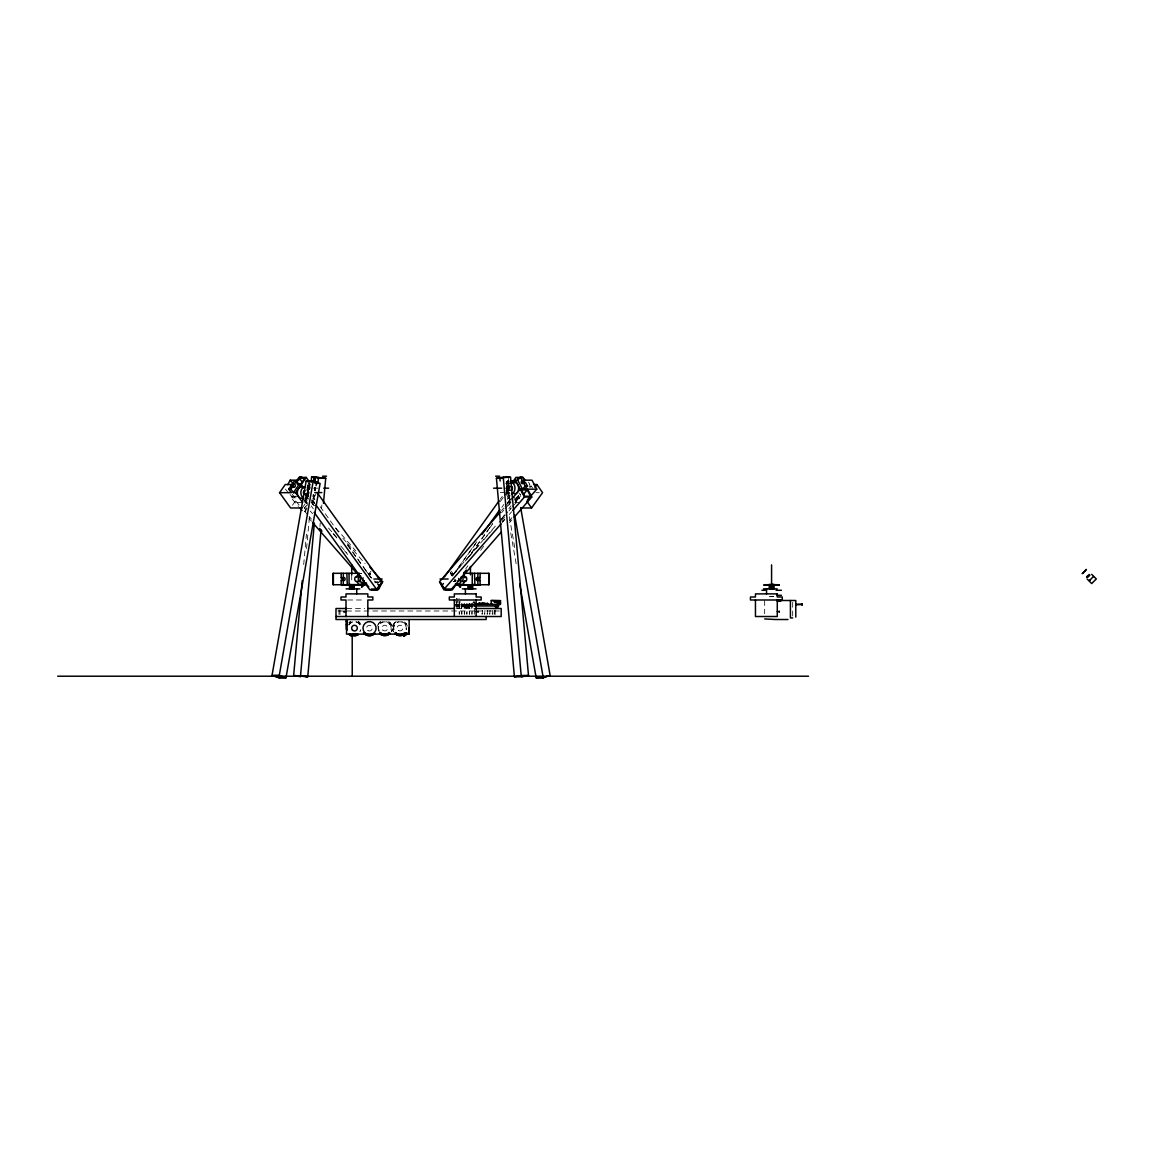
<?xml version="1.0" encoding="UTF-8"?>
<svg xmlns="http://www.w3.org/2000/svg" width="1154" height="1154" viewBox="0 0 1154 1154"><rect width="100%" height="100%" fill="white"/><g stroke="black" fill="none" stroke-linecap="round" stroke-linejoin="round"><path stroke-width="0.75" stroke-dasharray="5 3.75" d="M306.502 502.062L305.031 502.221L306.502 502.062L308.753 494.907M305.709 502.783L305.998 501.009L305.94 502.827M508.842 492.859C509.491 495.556 506.015 489.166 510.573 498.124M509.26 490.681C503.447 488.344 509.679 501.601 509.13 497.893C506.967 497.331 510.76 496.148 509.102 498.542M506.592 486.469C508.784 486.166 504.716 483.714 506.822 478.65M506.952 486.469L507.183 478.65M315.071 487.464L314.479 490.594L315.359 487.695M509.159 489.974L507.616 490.306L506.794 487.695A2.697 1.846 -90 0 1 509.39 485.69M308.782 493.422L308.089 494.792L305.262 494.792M508.005 490.45L508.481 485.949M305.392 502.033L305.954 493.422M309.229 489.584L309.777 483.064M309.589 489.584L310.137 483.064M467.788 604.393L471.409 604.105L471.553 607.264L469.851 607.264L469.851 606.095M303.69 564.594L306.445 534.187M306.56 548.626L309.474 516.444M319.932 526.44L320.264 522.863M321.562 508.553L321.879 504.976M516.401 501.86C514.843 499.018 517.713 507.356 514.756 499.206M308.392 494.907L305.651 502.019L305.998 501.009M309.416 483.237L309.07 484.074L308.926 483.237M529.008 485.877L531.1 486.195A1.5 1.067 -90 0 1 529.311 486.844M306.603 493.566L306.863 494.59A2.207 1.558 -90 0 0 308.738 493.696M314.479 488.618L314.451 487.652M315.215 488.358L314.35 490.205M314.624 490.118L314.811 487.507M313.383 497.576L313.47 496.898M314.537 490.306L315.388 489.08A2.697 1.846 -90 0 0 315.532 487.695M314.407 495.023L313.022 498.73L314.047 495.023M307.166 492.412C307.469 494.72 308.017 490.363 307.108 492.7M507.875 487.652L508.265 489.339M468.986 604.105L470.284 604.105M307.325 487.334L308.219 484.478M306.776 490.19L309.027 483.05M308.608 494.287L305.695 498.081M509.174 488.632L507.673 488.618M457.128 598.392L456.811 607.408L456.494 598.392M459.667 606.773L459.667 598.392M461.485 603.629L461.802 614.303L462.119 603.629M464.023 603.629L464.341 614.303L464.658 603.629M459.566 603.629L459.263 614.303L459.047 598.392M466.577 603.629L466.88 614.303L467.197 603.629M469.115 603.629L469.433 614.303L469.75 603.629M471.654 603.629L471.972 614.303L472.289 603.629M474.51 614.303L474.51 602.994M482.459 610.322L482.141 614.303L481.824 610.322M484.997 610.322L484.68 614.303L484.363 610.322M487.536 610.322L487.233 614.303L486.916 610.322M490.089 610.322L489.772 614.303L489.455 610.322M492.628 610.322L492.311 614.303L491.993 610.322M369.367 575.529L369.453 574.678L369.713 575.529M370.722 574L369.713 573.769L370.722 573.495M312.72 500.374A1.5 1.024 -90 0 0 313.585 502.077L311.868 505.697L314.061 505.697L311.364 502.61L316.167 493.623M515.506 499.134L516.112 499.985L516.372 499.134M515.867 499.134L515.766 499.985M309.272 483.237L309.517 484.089L309.777 483.237M306.401 498.095L306.401 497.085M307.815 493.407L308.046 492.268M452.195 573.278C452.483 575.096 451.041 572.485 452.079 574.259M314.739 489.354L314.854 490.623M313.268 496.985L313.383 497.893M508.467 490.854L508.611 490.839A2.697 1.846 -90 0 0 509.073 490.681C504.009 491.027 509.044 483.641 508.568 486.974M292.467 505.264L296.246 499.841L292.25 494.273M302.261 507.976L306.978 501.197M306.07 510.313L304.396 507.976L307.224 503.909M307.065 508.207L304.786 511.482L306.906 511.482M509.145 495.701L509.217 495.008M508.928 497.792L508.698 496.898M500.172 499.336L502.278 496.422M506.476 490.565L509.635 486.18M500.331 501.514L503.476 497.129M504.529 495.672L508.741 489.815M453.652 573.956L476.775 541.774M507.255 499.336L509.361 496.422M452.382 576.134L476.559 542.481M501.788 507.371L503.894 504.442M508.092 498.586L510.198 495.672M466.461 559.892L492.744 523.325M507.457 502.841L510.602 498.456M471.51 553.3L488.315 529.888M489.368 528.417L492.527 524.031M507.241 503.548L510.4 499.163M465.812 568.677L467.918 565.748M501.557 518.925L504.702 514.54M508.914 508.683L511.02 505.769M515.218 499.913L519.43 494.056M480.684 550.371L483.843 545.972M501.701 521.103L504.861 516.718M509.073 510.861L511.164 507.948L506.505 513.314M515.376 502.091L520.627 494.777M507.818 487.392L508.149 487.031M455.109 579.842L454.921 581.227L456.018 580.534M506.058 490.94L509.578 486.901M501.528 510.631L503.865 507.948M505.034 506.606L510.89 499.898M501.514 512.751L503.851 510.068M505.019 508.726L510.876 502.019M505.986 493.623L510.789 502.61L508.092 505.697L510.284 505.697L508.568 502.077A1.5 1.024 -90 0 0 509.361 499.999A1.5 1.024 -90 0 0 507.789 499.408M515.333 499.927L521.19 493.191M455.022 572.341L467.889 557.584M469.058 556.242L497.143 524.046M501.817 518.68L505.337 514.655M512.347 506.606L516.328 502.697M453.536 574.476L460.561 566.426M465.235 561.06L467.572 558.377M468.755 557.036L474.597 550.328M475.765 548.987L479.285 544.962M483.959 539.596L492.152 530.205M499.177 522.156L505.019 515.434M502.538 521.752L504.889 519.069M502.235 522.531L504.572 519.848M509.26 514.482L511.597 511.799M509.563 520.411L511.9 517.728M509.549 522.531L511.886 519.848M455.989 580.159L454.373 580.765M368.804 573.74L371.083 571.216M455.412 580.101L455.585 580.101A2.207 1.5 -90 0 1 454.402 581.241M308.782 486.122L309.128 485.127L309.128 486.122M308.94 487.954L308.406 487.017L308.32 487.998M306.762 497.085L306.762 498.095M305.781 499.134L306.748 499.48L305.781 499.841M509.361 498.658L508.525 498.629M307.642 493.595L307.959 491.979M452.959 574.692L452.786 575.529M312.994 494.907L313.917 495.354L313.008 495.701M314.667 489.931L315.028 488.358A2.207 1.5 -90 0 0 315.013 487.781M507.414 489.354L507.068 489.657A2.51 1.702 -90 0 0 506.779 493.162M508.149 493.652L508.481 492.859M508.9 494.806L508.25 495.484L509.058 495.773M508.698 495.773L508.539 494.806M508.726 490.666L509.174 490.32A2.207 1.5 -90 0 1 508.755 490.335L507.024 488.95M370.405 573.249L370.434 574.259M454.546 580.231L455.585 580.101M308.767 487.017L308.58 487.954L308.406 487.017M306.387 498.99L306.387 499.985M307.815 493.595L306.589 493.393M308.983 493.277L307.036 493.768A5.611 3.823 -90 0 1 306.055 493.45M313.614 494.806L313.628 495.802M313.268 495.802L313.253 494.806M507.616 480.497L507.601 481.478M507.976 480.497L507.962 481.478M507.847 482.473L508.207 483.411L508.034 482.444M506.635 481.867L508.928 481.059M506.202 482.271L508.943 481.305M310.037 487.132L309.921 488.907M509.102 490.666L506.894 490.262M507.399 485.618L509.26 486.022L508.121 479.675M370.073 574.259L370.059 573.249M454.229 580.895L455.585 581.198M306.243 494.907L307.743 495.254L305.839 494.489M306.041 499.985L306.041 498.99M307.267 489.931L307.267 489.844A2.697 1.919 -90 0 1 308.608 490.681A2.697 1.919 -90 0 0 307.44 489.844L308.291 489.96M307.397 495.254L308.262 495.181M455.152 581.27L454.402 580.895M451.733 574.259L451.921 573.336M453.06 574.678L452.44 575.529M508.669 487.998L508.337 489.051L508.698 487.435M509.188 488.257L508.034 488.373L509.174 487.969M313.96 488.185L315.172 488.041M349.085 622.771L349.128 622.771A7.559 7.559 0 0 1 350.701 621.573M359.673 622.771L359.817 622.771A7.559 7.559 0 0 0 358.259 621.573M508.726 488.027L508.337 489.051M307.656 492.599L309.272 492.585M308.522 493.898L305.695 493.898L306.791 494.662A2.207 1.558 -90 0 0 308.724 493.162M306.07 493.883L307.224 495.153L305.738 493.854M305.219 502.682L306.171 502.697M506.274 483.237L509.116 483.237M505.596 483.483L509.13 483.483M506.952 486.815L509.88 486.815M509.909 488.041L506.981 488.041L509.419 488.33M313.801 488.185L317.985 488.185M504.168 488.185L510.76 488.185M506.664 488.503L509.592 488.503M509.693 489.08L506.765 489.08A2.697 1.846 -90 0 1 507.183 486.166A2.697 1.846 -90 0 1 509.202 485.69M507.486 489.931L508.366 490.335M507.298 490.623L507.443 490.32M500.331 492.599L509.188 492.599M535.889 492.671L539.235 492.671M305.363 493.623L308.81 493.623M305.031 494.402L308.58 494.402A2.697 1.919 -90 0 1 307.195 495.254M291.529 496.249L297.371 496.249M296.232 497.042L290.375 497.042L298.569 506.433M516.011 497.836L519.545 497.836L518.175 496.739M508.308 498.196L508.64 498.701M509.909 499.841L512.102 499.841M514.222 499.841L517.569 499.841M297.112 502.61L307.454 502.61M311.364 502.61L313.643 502.61M508.525 502.61L510.789 502.61M514.698 502.61L519.877 502.61M304.396 507.976L306.589 507.976M375.324 581.731L378.252 581.731M378.57 582.525L375.641 582.525L366.28 571.793M374.819 582.727L378.353 582.727M769.704 596.488L773.613 596.488M769.704 596.647L773.613 596.647M347.686 599.993L364.476 599.993M474.611 601.811L473.313 601.811L473.313 602.749M455.541 601.898L460.634 601.898L460.634 604.393M475.722 602.749L472.967 602.749L472.967 604.393M455.441 604.393L475.304 604.393M455.441 605.994L475.318 605.994M463.648 606.643L462.552 605.994M466.216 606.499L468.409 605.994M474.453 606.6L474.438 604.393M469.808 606.687L471.611 606.687M346.763 608.504L364.722 608.504M456.292 608.504L475.318 608.504M337.79 611L499.379 611M494.547 613.683L494.547 610.322M515.65 502.062L516.516 502.019M454.056 581.327L454.488 581.63A2.697 1.846 -90 0 1 453.666 581.428L454.027 581.443M508.366 486.959L509.202 487.724M516.458 498.081L517.497 498.211A5.611 3.967 -90 0 0 520.843 495.196M454.575 581.775L453.652 581.443M307.238 490.407L308.796 490.984M308.089 494.792L305.853 493.71M516.026 499.971L516.011 499.134M516.069 502.004L514.208 496.335M455.224 580.26L454.431 579.813M509.448 493.205L507.529 490.118L507.356 487.219A5.611 3.823 -90 0 1 508.928 483.598M451.07 571.216L453.349 573.74M305.406 493.191L314.768 503.923M335.843 528.07L355.735 550.876M305.435 495.311L310.109 500.677M311.277 502.019L314.797 506.043M342.868 538.254L346.388 542.279M347.556 543.621L365.111 563.743M303.949 499.898L307.454 503.923M328.515 528.07L332.035 532.095M333.203 533.437L337.877 538.803M365.962 570.999L369.482 575.024M304.252 500.677L310.109 507.385M333.506 534.23L337.026 538.254M310.253 511.02L312.59 513.703M340.675 545.9L346.517 552.607M344.498 550.703L349.172 556.084M285.37 489.166L288.889 493.191M290.072 494.547L299.723 505.654M304.396 511.02L307.902 515.045M309.084 516.386L311.421 519.069M309.099 518.507L311.436 521.19M312.792 496.422L314.898 499.336M320.148 506.664L340.127 534.461M347.484 544.688L362.197 565.171M363.25 566.643L371.66 578.342M347.7 545.409L371.876 579.063M312.604 499.913L314.696 502.841M312.806 500.62L314.912 503.548M311.133 505.769L313.239 508.683M528.503 482.112L529.801 484.334A1.5 1.067 -90 0 0 529.325 484.723M531.128 485.877L532.643 488.07M507.659 489.931L506.938 488.358A2.207 1.5 -90 0 1 509.058 486.137M306.272 494.128L305.882 493.147M306.142 497.836L306.401 498.297A2.51 1.774 -90 0 0 307.195 498.932M450.478 572.557L452.065 575.759M450.118 572.557L451.704 575.759M508.193 478.088L509.332 484.435M507.255 490.262L508.683 498.196M518.478 495.196L519.098 498.73M509.347 516.804L514.929 548.597M510.732 532.946L516.328 564.739M506.894 489.152L506.765 488.402M516.718 497.143L516.978 500.403M516.357 497.143L516.631 500.403M307.613 490.825L307.714 494.388M307.252 488.863L307.252 489.152A5.611 3.823 -90 0 0 308.825 492.772M792.683 602.244L792.683 616.178M764.655 600.498L764.655 613.755M495.167 610.004L495.167 614.505M494.172 610.004L494.172 614.505M473.068 604.393L473.068 605.994M472.664 605.994L472.664 604.393L472.433 605.994M471.914 604.393L471.914 605.994M471.164 604.105L471.308 605.994M470.904 604.393L471.048 606.687M470.5 604.393L470.356 606.687M470.096 604.393L470.096 605.994M468.899 605.994L467.759 606.889L461.903 605.994M468.712 605.994L468.712 607.379L463.85 607.595L463.547 604.393M467.918 605.994L467.918 607.379M467.341 604.393L467.341 605.994M466.937 604.393L466.937 605.994M466.432 604.393L466.548 606.499M466.115 605.994L466.115 607.379M465.177 604.393L465.322 607.379M464.269 604.393L464.269 605.994M463.879 604.393L463.879 605.994M462.639 604.393L462.639 605.994M462.264 604.393L462.264 605.994M458.802 604.393L458.802 605.994M458.513 604.393L458.513 605.994M458.109 604.393L457.979 608.504M457.547 604.393L457.547 605.994M457.272 604.393L457.272 605.994M456.364 604.393L456.364 605.994M455.888 604.393L455.888 605.994M351.71 574.865L351.71 583.203M339.997 610.004L339.997 614.505M339.002 610.004L339.002 614.505M360.019 631.411A6.578 6.578 0 0 0 360.683 629.824A6.289 6.289 0 0 1 359.933 631.267M348.638 624.833A6.578 6.578 0 0 1 352.619 621.775M356.023 621.775A6.578 6.578 0 0 1 360.668 626.42A6.289 6.289 0 0 0 349.027 624.978M348.984 622.785A7.559 7.559 0 0 1 350.542 621.573M358.101 621.573A7.559 7.559 0 0 1 360.87 624.343M388.581 621.516A7.559 7.559 0 0 1 391.35 631.844A7.559 7.559 0 0 0 388.436 621.516M377.502 626.117A7.559 7.559 0 0 1 381.022 621.516M378.959 631.353A6.578 6.578 0 0 1 382.955 621.717M386.359 621.717A6.578 6.578 0 0 1 391.004 629.767M379.363 631.209A6.289 6.289 0 0 1 383.979 621.833A6.289 6.289 0 0 1 390.889 629.695M378.108 624.3A7.559 7.559 0 0 1 380.878 621.53M396.197 621.516A7.559 7.559 0 0 0 393.442 631.844A7.559 7.559 0 0 1 396.255 621.516M407.29 626.103A7.559 7.559 0 0 0 403.756 621.516A7.559 7.559 0 0 1 406.583 624.271M393.788 629.767A6.578 6.578 0 0 1 398.433 621.703M401.837 621.703A6.578 6.578 0 0 1 406.482 629.752M393.903 629.695A6.289 6.289 0 0 1 399.976 621.775A6.289 6.289 0 0 1 406.064 629.68M519.3 498.297A2.51 1.774 -90 0 1 516.516 497.749M520.843 494.878A2.279 1.616 -90 0 1 519.3 493.176M309.575 483.598A5.611 3.823 -90 0 1 310.311 484.593M313.109 499.393A1.5 1.024 -90 0 1 314.552 499.682M307.209 487.68A5.611 3.823 -90 0 1 307.902 484.954M308.58 483.887A5.611 3.823 -90 0 1 309.416 483.093M315.085 489.657A2.51 1.702 -90 0 1 315.619 490.695M307.18 485.921A2.279 1.558 -90 0 1 308.796 489.08M308.594 489.584A2.279 1.558 -90 0 1 307.152 490.436M360.726 573.423A5.611 3.823 -90 0 1 361.721 573.538M507.125 488.358A2.207 1.5 -90 0 1 509.246 486.137M509.303 489.931A2.207 1.5 -90 0 1 508.568 490.335M509.174 493.595A2.51 1.702 -90 0 1 507.919 494.114M455.873 580.866A2.697 1.846 -90 0 1 455.498 581.327M308.738 494.503A2.697 1.919 -90 0 1 306.877 495.153M308.738 492.022A2.207 1.558 -90 0 0 307.267 490.349L307.44 490.349A2.207 1.558 -90 0 1 308.767 491.489M305.81 495.845A2.51 1.774 -90 0 1 305.81 497.143M306.964 487.868A5.611 3.967 -90 0 1 308.695 491.388M306.084 506.346A1.5 1.067 -90 0 1 307.382 505.264M360.639 573.423A5.611 3.967 -90 0 1 361.664 573.682M508.741 485.459L507.904 485.459L508.741 485.459M382.811 630.084A2.842 2.842 0 0 0 387.556 628.786A2.842 2.842 0 0 0 384.066 625.324A2.842 2.842 0 0 0 382.811 630.084M398.563 630.517A2.842 2.842 0 0 0 402.833 628.064A2.842 2.842 0 0 0 398.563 625.598A2.842 2.842 0 0 0 398.563 630.517M367.967 630.618A2.842 2.842 0 0 0 372.237 628.165A2.842 2.842 0 0 0 367.982 625.699A2.842 2.842 0 0 0 367.967 630.618"/><path stroke-width="1.5" d="M343.878 585.237L342.276 585.222L350.326 584.732M342.276 585.222L343.805 584.732M349.042 573.307L349.085 585.222L350.326 585.237M349.345 585.222L349.388 584.472M346.936 619.554L346.474 634.123L409.18 634.109L409.18 628.079A8.568 8.568 0 0 1 409.107 629.204A8.568 8.568 0 0 0 409.136 628.093M461.946 585.237L461.34 585.237M469.664 585.237L460.936 584.732M461.773 584.732L462.552 585.237M468.019 584.732L469 585.237M763.977 585.222L770.237 584.732L764.366 585.237M764.713 585.222L765.549 584.732L764.078 584.732M460.331 586.809C458.542 582.914 463.158 590.184 457.431 584.256M774.291 585.222C787.316 584.588 770.281 585.064 774.334 584.487M365.861 583.001L361.837 586.924L364.202 580.635M302.233 580.693L293.65 675.465L307.743 676.778L321.028 530.148M311.147 482.329L311.623 476.977L325.716 478.29L323.452 503.317M314.364 522.993L300.429 676.778L295.063 675.595M317.913 483.656L318.403 478.29L325.716 478.29M473.082 584.472L471.149 585.237L472.765 584.472M272.027 675.393L306.156 481.059L313.224 481.059L320.105 483.483L285.976 677.802L278.893 677.802L272.027 675.393L279.109 675.393L285.976 677.802M278.922 677.557L284.591 677.557L279.095 675.624L273.426 675.624L278.922 677.557L313.224 481.059M316.081 485.589L316.672 482.271M524.709 489.166L527.407 486.079L525.474 482.459L523.224 482.761A1.5 1.024 -90 0 1 521.464 483.122A1.5 1.024 -90 0 1 522.127 480.713L524.536 480.713L522.603 477.092L520.411 477.092L517.713 480.179L515.449 480.179L513.097 482.862M361.577 586.896L363.856 580.635M313.383 481.261L314.407 477.554L315.1 483.338M313.758 481.261L314.782 477.554L315.475 483.338M479.04 604.292L479.602 602.994L479.689 604.393M482.487 604.393L482.141 602.994L481.665 604.292M363.337 583.881L363.02 584.732L362.991 583.765M460.172 586.261L459.653 585.28M464.874 580.75L463.793 583.188A5.611 3.823 -90 0 1 461.037 584.616M356.673 577.288L357.783 574.865A5.611 3.967 -90 0 1 359.615 573.538M360.654 575.976L360.106 580.188L361.822 583.722A5.611 3.967 -90 0 0 362.76 584.357M350.484 634.123A7.588 7.588 0 0 0 352.201 635.118L352.244 676.215M352.547 635.234L351.725 636.042A8.568 8.568 0 0 1 348.941 634.181A8.568 8.568 0 0 0 351.768 636.042M473.14 585.222L473.082 584.487M362.529 586.246L361.88 585.352M512.203 482.415L513.04 482.314L512.405 482.704M483.872 603.758L484.68 602.994L485.329 604.307M487.017 604.307L487.233 602.994L487.724 604.407M363.798 582.481L364.505 583.304L364.217 582.395M362.255 586.203L362.241 585.338L362.082 586.275M363.712 584.588L363.755 584.487A5.611 3.967 -90 0 0 366.64 583.188M287.779 484.666L290.173 480.179L298.799 480.179M297.617 480.713L299.55 477.092L301.742 477.092M378.123 588.828L380.647 584.097M369.77 566.975L382.638 581.731L378.425 589.622L371.112 589.622M459.003 584.501L458.398 584.487A5.611 3.967 -90 0 1 457.345 584.501M459.364 584.515L458.513 584.674M513.097 493.205L512.838 493.595A2.51 1.702 -90 0 1 511.583 494.114M302.261 507.976L290.592 507.976L279.585 492.671L285.254 484.536L293.592 484.536M288.745 489.152L291.024 485.877L293.174 486.195A1.5 1.067 -90 0 0 294.962 486.844A1.5 1.067 -90 0 0 294.472 484.334L292.121 484.305L294.4 481.016L296.535 481.016L299.045 484.536L293.39 492.671L290.866 489.152L288.745 489.152L291.27 492.671L279.585 492.671M290.866 489.152L293.145 485.877M294.241 484.305L299.131 477.395L306.214 477.395L309.359 481.781M296.362 482.386L299.348 478.117L305.002 478.117L301.035 483.814L296.78 483.814M293.39 492.671L295.583 492.671L306.214 477.395M379.695 584.876L376.723 589.16L371.054 589.16M314.133 512.333L369.843 589.867L376.925 589.867L381.887 582.727L317.768 493.494M444.463 576.885L499.119 500.807M511.741 483.252L515.939 477.395L521.247 477.395M482.026 534.461L499.898 509.578M456.508 584.011L452.31 589.867L445.228 589.867L440.265 582.727M534.908 487.32L536.913 484.536L542.568 492.671L531.561 507.976L521.55 507.976M472.996 584.472L472.808 585.222M500.36 511.972L439.515 581.731L443.727 589.622L451.041 589.622L501.355 531.922M512.044 498.586L520.252 489.166L536.783 489.166L531.98 480.179L523.353 480.179M527.407 486.079L525.214 486.079L522.517 489.166L517.713 480.179M441.621 585.669L443.453 583.563M523.743 493.97L527.263 489.945L530.624 496.249L524.781 496.249L521.406 489.945L527.263 489.945M443.727 589.622L501.067 523.873M512.765 510.457L524.464 497.042L531.778 497.042L527.566 489.166M463.922 572.73L466.274 570.047M527.392 499.927L536.783 489.166M514.222 517.165L531.778 497.042M480.107 584.732L480.107 580.13L477.742 580.318A1.5 1.024 -90 0 1 476.213 579.019A1.5 1.024 -90 0 1 477.742 577.721L480.107 577.909L480.107 573.307M480.107 580.13L479.949 580.318A1.5 1.024 -90 0 1 478.405 579.019A1.5 1.024 -90 0 1 479.949 577.721L480.107 577.909M361.707 586.939L365.501 583.001M341.18 577.909L341.368 577.721A1.5 1.067 -90 0 1 342.954 579.019A1.5 1.067 -90 0 1 341.368 580.318L343.488 580.318A1.5 1.067 -90 0 0 345.075 579.019A1.5 1.067 -90 0 0 343.488 577.721L341.18 577.909L341.18 573.307M1093.429 576.582L1089.261 580.765L1089.881 580.145M1085.337 570.523L1082.178 573.682L1083.923 571.937M1083.563 572.297L1083.26 572.6M1085.034 570.826L1086.419 569.427L1084.673 571.187M1087.299 576.351L1086.693 576.957L1089.261 574.389M1087.847 577.216L1089.967 575.096M777.926 585.222C783.768 585.165 766.79 585.424 772.906 584.472M510.602 486.57C512.924 484.925 513.241 490.969 510.544 490.306M350.499 584.487L349.734 588.886M510.486 482.747L514.612 481.305L510.356 481.305M510.501 482.992L514.626 481.55M519.733 584.169L536.177 677.802L538.918 676.835M540.317 676.59L537.576 677.557L543.231 677.557L548.727 675.624M536.177 677.802L543.26 677.802L550.126 675.393L520.656 507.558M403.164 635.219L403.511 635.089A7.588 7.588 0 0 0 406.626 632.709A7.588 7.588 0 0 1 405.919 633.445M403.857 636.013A8.568 8.568 0 0 0 407.376 633.301A8.568 8.568 0 0 1 403.9 636.013L403.063 635.205M460.446 586.939L457.792 584.256M409.136 619.51L409.18 634.109M496.436 478.29L510.53 476.977L528.503 675.465L521.723 676.778L514.41 676.778L496.436 478.29L502.278 478.29M501.903 477.367L497.85 478.16L502.235 478.16M514.41 676.778L521.233 675.595M521.666 676.648L527.089 675.595M457.575 581.299L458.917 580.159L458.729 578.5M356.874 581.457L356.499 581.529A2.51 1.774 -90 0 1 354.725 579.019A2.51 1.774 -90 0 1 356.499 576.524L360.034 576.524A2.51 1.774 -90 0 0 358.274 579.019A2.51 1.774 -90 0 0 360.034 581.529L356.874 581.457L358.288 583.722A5.611 3.967 -90 0 0 361.274 584.501M363.063 577.808L362.587 580.159L363.986 581.299M305.002 487.002L303.964 487.132A5.611 3.967 -90 0 0 300.877 492.369L300.963 493.825A5.611 3.967 -90 0 0 303.646 497.951M346.272 621.112L347.21 621.083L346.272 621.112L346.532 628.122A8.568 8.568 0 0 0 346.763 630.344A8.568 8.568 0 0 1 346.431 628.122L346.344 624.126M346.777 620.535L346.46 619.539L346.719 625.684M354.35 584.717C377.848 586.016 335.15 584.184 360.308 584.732M354.393 585.222L352.489 585.237M472.073 584.847L478.189 585.237M524.536 480.713L524.32 480.713A1.5 1.024 -90 0 0 523.527 482.79M479.819 584.732L473.025 584.717M479.098 584.732L471.149 585.237M774.781 584.732L775.704 584.732M777.017 584.732L775.099 584.732M774.781 585.222L775.704 585.222M776.152 585.222L777.017 585.222M778.748 584.732L777.565 584.732L778.474 585.222M346.777 584.732L347.542 584.732M343.171 585.222L342.853 584.732M346.777 585.222L347.542 585.222M478.982 584.732L478.477 584.732M771.463 585.237L773.469 584.732M777.695 585.222L775.099 585.222M345.046 584.732L345.738 584.732M474.9 584.732L474.496 573.307M345.046 585.222L345.738 585.222M777.911 584.732L765.015 584.732L770.093 585.237M322.5 476.198L326.524 476.198M495.629 476.198L499.653 476.198M313.037 477.107L324.317 478.16L311.623 476.977M503.259 477.107L509.116 477.107M314.176 477.655L314.84 477.886M517.151 478.117L521.392 478.117M315.085 478.809L314.061 479.098L315.33 478.65M510.688 481.059L514.237 481.059M307.541 481.305L313.21 481.305L318.706 483.237M297.703 484.536L301.252 484.536L303.343 487.464M533.566 484.536L536.913 484.536M323.711 488.185L328.587 488.185M493.566 488.185L501.701 488.185M314.739 492.599L321.822 492.599M359.327 573.307L333.044 573.307L333.044 584.732L365.977 584.732M463.663 573.307L489.108 573.307L489.108 584.732L456.176 584.732M462.22 576.596L465.033 576.524A2.51 1.702 -90 0 1 466.75 579.019A2.51 1.702 -90 0 1 465.033 581.529L461.384 581.529A2.51 1.702 -90 0 0 463.086 579.019A2.51 1.702 -90 0 0 461.384 576.524L460.129 583.188A5.611 3.823 -90 0 1 455.484 583.722M373.896 579.019L382.133 579.019M440.02 579.019L448.141 579.019M379.709 581.731L382.638 581.731M768.852 584.472L773.829 584.472M349.503 584.876L353.903 584.876L353.903 588.886M462.321 584.732L462.062 585.237M472.65 584.876L468.25 584.876L468.25 588.886M776.325 584.732L778.575 585.237M342.565 585.222L349.532 585.237M463.908 585.222L465.639 585.222M346.113 588.886L359.788 588.886M462.365 588.886L476.039 588.886M763.501 588.886L777.176 588.886M445.43 589.16L451.099 589.16M761.928 590.285L765.145 590.285M776.094 590.285L781.402 590.285M776.974 595.291L781.402 595.291M777.248 600.498L795.784 600.498L795.784 617.13M491.258 600.671L500.461 600.671L500.461 604.393L475.26 604.393M500.461 600.888L494.46 600.888L494.46 602.402L500.461 602.402M777.248 601.292L780.681 601.292L780.681 600.498M497.461 602.893L500.461 602.893M478.16 603.744L482.935 603.845L476.184 604.004M483.194 603.758L487.911 603.758M483.194 603.859L487.868 603.859M491.258 604.004L492.859 604.393M500.461 603.903L496.754 604.393M795.784 604.292L802.145 604.292M795.784 604.71L802.145 604.494M475.26 605.994L498.672 605.994L498.672 604.393M495.412 606.499L497.302 606.499M495.528 607.307L497.85 607.307L497.85 606.066M346.763 608.504L335.987 608.504L335.987 619.51L486.166 619.51L486.166 616.51M368.314 608.504L454.488 608.504M475.318 608.504L501.182 608.504L501.182 616.51L335.987 616.51M344.007 611.62L345.998 611.606M476.155 611.606L478.16 611.62M777.277 611.606L779.282 611.62M792.683 617.924L790.418 617.924L790.418 600.498M775.257 619.51L764.684 618.933M775.676 619.51L781.662 619.51M782.095 619.51L788.009 619.51M528.503 675.465L521.19 675.465L503.216 476.977M57.7 676.215L808.55 676.215M347.267 584.732L346.849 573.307M343.272 584.732L343.315 580.13M473.025 585.222L479.819 585.222M459.725 586.78L460.691 586.809M460.98 584.732L461.946 584.732M343.531 584.732L350.08 584.847M510.789 482.603L511.785 482.661A5.611 3.823 -90 0 1 514.944 487.68L514.9 489.152A5.611 3.823 -90 0 1 511.467 493.768M292.121 484.305L292.351 484.334A1.5 1.067 -90 0 1 292.611 487.089M305.19 490.897C303.3 489.815 302.997 493.378 304.036 494.59M302.665 675.782L307.743 676.778M300.92 675.595L306.329 676.648M306.156 481.059L308.897 482.026M513.169 493.277L515.131 493.768A5.611 3.823 -90 0 0 518.55 489.152L518.593 487.68A5.611 3.823 -90 0 0 515.434 482.661L514.439 482.603A5.611 3.823 -90 0 0 513.458 482.92M1091.698 574.346L1096.3 578.962L1091.698 583.563L1087.097 578.947M290.173 480.179L293.693 484.204M319.615 528.46L321.952 531.143M299.737 507.774L302.074 510.457M312.604 522.531L357.076 573.524M366.438 584.256L368.775 586.939M463.302 574.317L464.975 577.851M377.69 583.895L379.406 586.304M299.348 478.117L302.492 482.502M315.965 505.019L376.925 589.867M295.583 492.671L302.579 502.408M523.022 477.395L525.012 480.252M526.844 501.197L531.561 507.976M520.411 477.092L522.344 480.713M523.281 482.459L525.214 486.079M515.449 480.179L524.464 497.042M440.669 582.525L444.03 588.828M487.06 603.758L478.549 603.196L478.477 604.393M500.461 600.643L491.258 600.397L491.258 604.393M514.713 515.275L543.26 677.802M291.024 485.877L291.053 486.195A1.5 1.067 -90 0 0 291.327 486.858M499.826 477.626L500.129 481.016M802.145 603.629L802.145 605.374M779.282 611.13L779.282 612.096M777.277 599.993L777.277 616.51L755.452 616.51L755.452 599.993M773.771 588.886L773.771 584.876L769.372 584.876L769.372 588.886M773.555 584.876L773.555 588.886M772.877 584.876L772.877 588.886M772.415 584.876L772.415 588.886M772.17 584.876L772.17 588.886M771.579 564.854L771.579 588.886M771.175 584.876L771.175 588.886M770.627 584.876L770.627 588.886M770.266 584.876L770.266 588.886M769.79 584.876L769.877 588.886M769.603 584.876L769.603 588.886M766.544 588.886L766.544 593.892M498.355 602.402L498.355 604.393M497.302 605.994L497.143 607.307M496.133 605.994L496.133 608.504M488.762 573.307L488.762 584.732M483.266 603.196L483.18 604.393M482.79 603.196L482.733 604.393M478.16 611.13L478.16 612.096M477.915 573.307L477.915 577.909M477.915 580.13L477.915 584.732M476.155 599.993L476.155 616.51M472.592 584.472L472.65 588.886M472.361 584.472L472.419 588.886M472.231 573.307L472.231 584.732M471.755 584.876L471.755 588.886M471.279 584.876L471.279 588.886M471.034 584.876L471.034 588.886M470.443 566.527L470.443 574.865M470.443 584.876L470.443 588.886M470.053 584.876L470.053 588.886M469.49 584.876L469.49 588.886M468.827 584.876L468.74 588.886M468.668 584.876L468.668 588.886M468.466 584.876L468.466 588.886M465.408 588.886L465.408 593.892M454.33 599.993L454.33 616.51M367.823 616.51L367.823 599.993L372.829 599.993L372.829 596.993L367.823 596.993L367.823 593.892L345.998 593.892L345.998 596.993L340.993 596.993L340.993 599.993L345.998 599.993L345.998 616.51M356.716 588.886L356.716 593.892M353.687 584.876L353.687 588.886M353.009 584.876L353.009 588.886M352.547 584.876L352.547 588.886M352.302 584.876L352.302 588.886M351.71 564.854L351.71 574.865M351.71 584.876L351.71 588.886M351.177 584.472L351.306 588.886M350.729 584.472L350.758 588.886M350.008 584.876L350.008 588.886M349.561 584.472L349.503 588.886M344.007 611.13L344.007 612.096M343.315 573.307L343.315 577.909M341.18 580.13L341.18 584.732M333.391 573.307L333.391 584.732M405.184 634.094A7.588 7.588 0 0 1 404.362 634.642M374.747 633.503A7.559 7.559 0 0 1 363.395 632.767M358.259 634.657A7.559 7.559 0 0 1 350.701 634.671M356.11 634.195A6.289 6.289 0 0 1 352.85 634.195M358.115 634.671A7.559 7.559 0 0 1 352.374 635.421M357.61 633.806A6.578 6.578 0 0 1 356.038 634.469M351.205 634.686A7.588 7.588 0 0 1 350.383 634.137M390.153 633.402A7.559 7.559 0 0 1 379.464 633.416A7.559 7.559 0 0 0 390.009 633.416M389.259 632.507A6.289 6.289 0 0 1 380.358 632.522M389.302 632.709A6.578 6.578 0 0 1 387.946 633.762M381.368 633.762A6.578 6.578 0 0 1 380.012 632.724M401.953 635.364A7.559 7.559 0 0 1 394.639 633.402M405.487 633.402A7.559 7.559 0 0 1 394.798 633.402M396.846 633.517A6.289 6.289 0 0 1 395.533 632.507M404.794 632.695A6.578 6.578 0 0 1 395.49 632.709M374.79 633.503A7.559 7.559 0 0 1 364.101 633.503M461.917 584.616A5.611 3.967 -90 0 1 460.879 584.501M361.115 584.616A5.611 3.823 -90 0 1 360.12 584.501M364.779 584.616A5.611 3.823 -90 0 1 363.784 584.501M303.415 487.868A5.611 3.967 -90 0 0 301.468 487.002L300.429 487.132A5.611 3.967 -90 0 0 297.328 492.369L297.415 493.825A5.611 3.967 -90 0 0 301.122 498.211L302.867 498.297A2.51 1.774 -90 0 0 304.122 499.018M313.902 480.8L314.364 481.449L313.902 480.8M314.263 480.8L314.725 481.449L314.263 480.8M476.155 593.892L454.33 593.892L454.33 596.993L449.324 596.993L449.324 599.993L481.16 599.993L481.16 596.993L476.155 596.993L476.155 593.892M777.277 593.892L755.452 593.892L755.452 596.993L750.446 596.993L750.446 599.993L782.282 599.993L782.282 596.993L777.277 596.993L777.277 593.892M352.475 630.127A2.842 2.842 0 0 0 357.235 628.843A2.842 2.842 0 0 0 353.744 625.381A2.842 2.842 0 0 0 352.475 630.127M364.909 632.81A6.578 6.578 0 0 0 375.901 629.853A6.578 6.578 0 0 0 367.852 621.804A6.578 6.578 0 0 0 364.909 632.81"/></g></svg>
